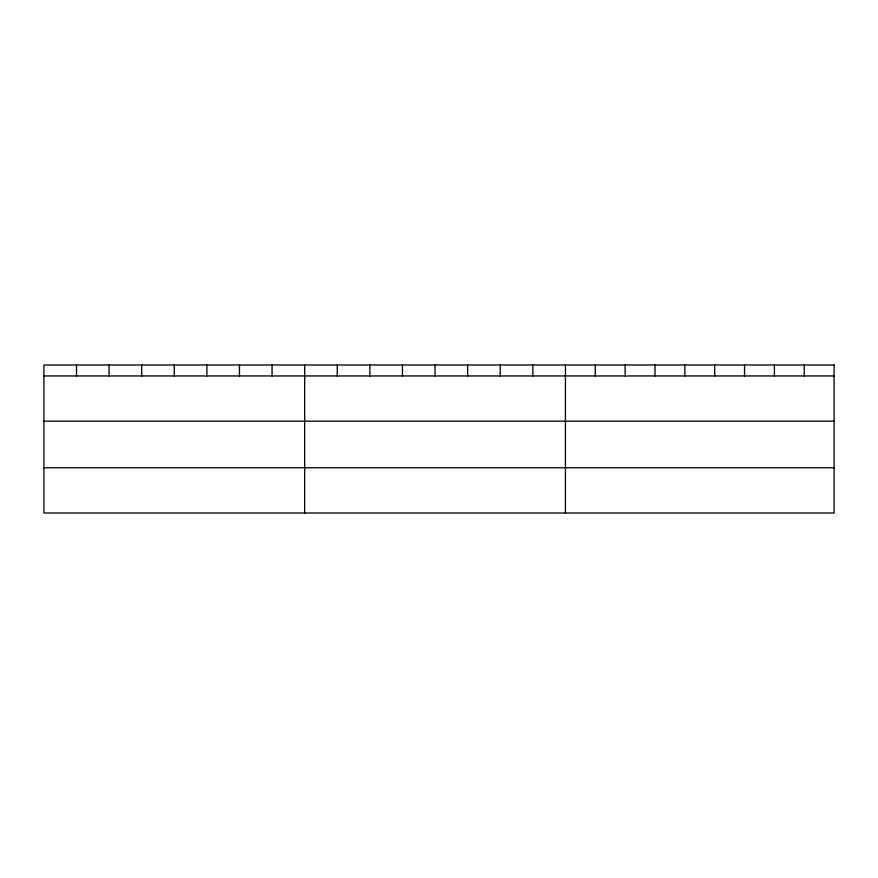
<?xml version="1.0" encoding="UTF-8"?>
<svg xmlns="http://www.w3.org/2000/svg" width="878" height="878" viewBox="0 0 878 878"><rect width="100%" height="100%" fill="white"/><g stroke="black" fill="none" stroke-linecap="round" stroke-linejoin="round"><path stroke-width="1.32" d="M43.9 375.949L834.1 375.949M43.9 421.177L834.1 421.177M43.9 467.765L834.1 467.765M804.248 365.007L804.248 375.949M774.396 365.007L774.396 375.949M744.544 365.007L744.544 375.949M714.692 365.007L714.692 375.949M684.84 365.007L684.84 375.949M654.988 365.007L654.988 375.949M625.136 365.007L625.136 375.949M595.284 365.007L595.284 375.949M565.432 365.007L565.432 512.993M532.836 365.007L532.836 375.949M500.24 365.007L500.24 375.949M467.645 365.007L467.645 375.949M435.049 365.007L435.049 375.949M402.453 365.007L402.453 375.949M369.857 365.007L369.857 375.949M337.262 365.007L337.262 375.949M304.666 365.007L304.666 512.993M272.07 365.007L272.07 375.949M239.474 365.007L239.474 375.949M206.879 365.007L206.879 375.949M174.283 365.007L174.283 375.949M141.687 365.007L141.687 375.949M109.091 365.007L109.091 375.949M76.496 365.007L76.496 375.949M834.1 365.007L43.9 365.007L43.9 512.993L834.1 512.993L834.1 365.007"/></g></svg>
